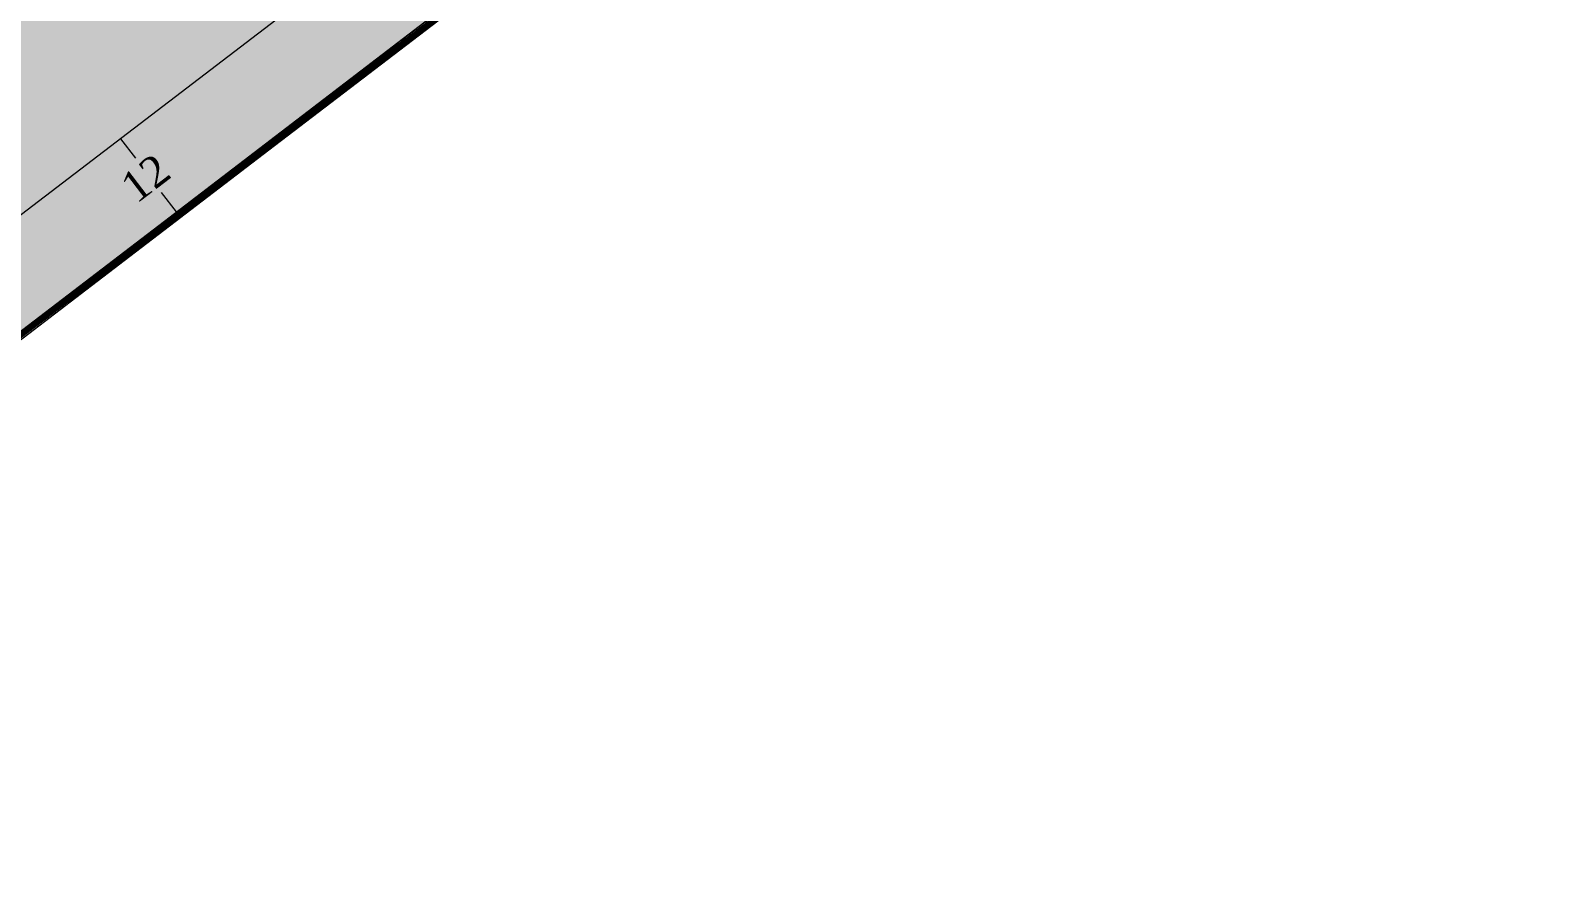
# Model space of a CAD drawing. Header units: metres. Extents: x 478603 to 489313, y 4282657 to 4289463.
# Drawn here: x 480763.9 to 480960.5, y 4287407.8 to 4287519.4 of the extents above; entities that cross this region are included whole.
import ezdxf

# ---------------------------------------------------------------- set-up
doc = ezdxf.new("R2010")
doc.units = ezdxf.units.M
for name, color, linetype, lineweight in [('ADAKENARI', 18, 'Continuous', 0), ('EYLUL_REV', 8, 'Continuous', 0), ('PARSEL_ALN', 207, 'Continuous', 0), ('ROL_CEPHE', 1, 'Continuous', 0), ('SNR_PLANONAMAA', 233, 'Continuous', 0), ('SNR_YAPIYAK', 18, 'Continuous', 0)]:
    doc.layers.add(name, color=color, linetype=linetype, lineweight=lineweight)
doc.styles.get("Standard").update_dxf_attribs({"font": 'times.ttf'})

msp = doc.modelspace()

# ---------------------------------------------------------------- hatches: boundary and pattern name
at = {"layer": 'PARSEL_ALN'}
msp.add_hatch(color=256, dxfattribs=at).paths.add_polyline_path([(480730.33, 4287619.84), (480675.88, 4287559.28), (480753.57, 4287473.28), (480818.15, 4287522.64)])

# ---------------------------------------------------------------- linework, layer by layer
at = {"layer": 'ADAKENARI', "lineweight": 100}
msp.add_line((480924.46, 4287602.73), (480660.56, 4287402.18), dxfattribs=at)
at = {"layer": 'EYLUL_REV'}
msp.add_polyline3d([(481094.65, 4287401.55, 0), (480923.52, 4287347.82, 0), (480866.28, 4287329.85, 0), (480841.42, 4287326.49, 0), (480777.12, 4287302.69, 0), (480746.87, 4287291.41, 0), (480707.06, 4287276.55, 0), (480663.93, 4287370.61, 0), (480682.06, 4287377.52, 0), (480660.56, 4287402.18, 0), (480672.46, 4287411.27, 0), (480771.08, 4287486.66, 0), (480794.91, 4287504.87, 0), (480850.2, 4287547.14, 0), (480933.52, 4287610.83, 0), (480942.41, 4287617.56, 0), (480945.42, 4287643.75, 0), (480923.04, 4287679.33, 0), (480901.38, 4287713.19, 0), (480896.54, 4287721.95, 0), (480922.84, 4287812.79, 0)], dxfattribs=at)
at = {"layer": 'PARSEL_ALN'}
msp.add_polyline3d([(480730.33, 4287619.84, 0), (480675.88, 4287559.28, 0), (480753.57, 4287473.28, 0), (480818.15, 4287522.64, 0), (480730.33, 4287619.84, 0)], close=True, dxfattribs=at)
msp.add_polyline3d([(480730.33, 4287619.84, 0), (480675.88, 4287559.28, 0), (480753.57, 4287473.28, 0), (480818.15, 4287522.64, 0), (480730.33, 4287619.84, 0)], close=True, dxfattribs=at)
at = {"layer": 'ROL_CEPHE'}
for p, q in [((480775.71, 4287505.3), (480777.65, 4287502.76)), ((480783, 4287495.76), (480781.05, 4287498.31))]:
    msp.add_line(p, q, dxfattribs=at)
at = {"layer": 'SNR_PLANONAMAA'}
for p, q in [((480851.06, 4287546.62, 942.48), (480795.77, 4287504.35, 942.48)), ((480795.77, 4287504.35, 942.48), (480771.94, 4287486.13, 942.48)), ((480771.94, 4287486.13, 942.48), (480673.31, 4287410.75, 942.48))]:
    msp.add_line(p, q, dxfattribs=at)
at = {"layer": 'SNR_YAPIYAK'}
msp.add_line((480802.1, 4287525.48, 119.22), (480753.47, 4287488.3, 119.22), dxfattribs=at)
msp.add_line((480802.1, 4287525.48, 119.22), (480753.47, 4287488.3, 119.22), dxfattribs=at)

# ---------------------------------------------------------------- texts
at = {"layer": 'ROL_CEPHE'}
msp.add_text('12', height=4, rotation=37.3895, dxfattribs=at).set_placement((480777.76, 4287496.75))

doc.saveas('drawing.dxf')
